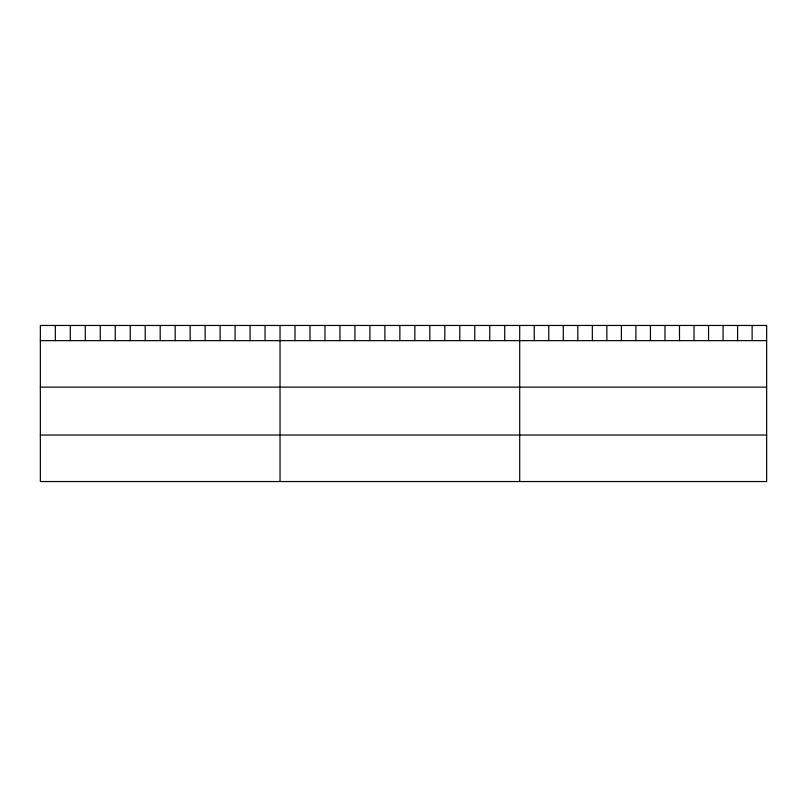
<?xml version="1.0" encoding="UTF-8"?>
<svg xmlns="http://www.w3.org/2000/svg" width="807" height="807" viewBox="0 0 807 807"><rect width="100%" height="100%" fill="white"/><g stroke="black" fill="none" stroke-linecap="round" stroke-linejoin="round"><path stroke-width="1.21" d="M766.65 340.645L766.65 481.537L40.35 481.537L40.35 325.463L766.65 325.463L766.65 340.645L40.35 340.645M40.35 387.138L766.65 387.138M40.35 435.044L766.65 435.044M752.124 325.463L752.124 340.645M737.598 325.463L737.598 340.645M723.072 325.463L723.072 340.645M708.546 325.463L708.546 340.645M694.02 325.463L694.02 340.645M679.494 325.463L679.494 340.645M664.968 325.463L664.968 340.645M650.442 325.463L650.442 340.645M635.916 325.463L635.916 340.645M621.39 325.463L621.39 340.645M606.864 325.463L606.864 340.645M592.338 325.463L592.338 340.645M577.812 325.463L577.812 340.645M563.286 325.463L563.286 340.645M548.76 325.463L548.76 340.645M534.234 325.463L534.234 340.645M519.708 325.463L519.708 481.537M504.728 325.463L504.728 340.645M489.748 325.463L489.748 340.645M474.768 325.463L474.768 340.645M459.788 325.463L459.788 340.645M444.808 325.463L444.808 340.645M429.828 325.463L429.828 340.645M414.848 325.463L414.848 340.645M399.868 325.463L399.868 340.645M384.889 325.463L384.889 340.645M369.909 325.463L369.909 340.645M354.929 325.463L354.929 340.645M339.949 325.463L339.949 340.645M324.969 325.463L324.969 340.645M309.989 325.463L309.989 340.645M295.009 325.463L295.009 340.645M280.029 325.463L280.029 481.537M265.049 325.463L265.049 340.645M250.069 325.463L250.069 340.645M235.089 325.463L235.089 340.645M220.109 325.463L220.109 340.645M205.129 325.463L205.129 340.645M190.149 325.463L190.149 340.645M175.169 325.463L175.169 340.645M160.19 325.463L160.19 340.645M145.21 325.463L145.21 340.645M130.23 325.463L130.23 340.645M115.25 325.463L115.25 340.645M100.27 325.463L100.27 340.645M85.29 325.463L85.29 340.645M70.31 325.463L70.31 340.645M55.33 325.463L55.33 340.645"/></g></svg>
